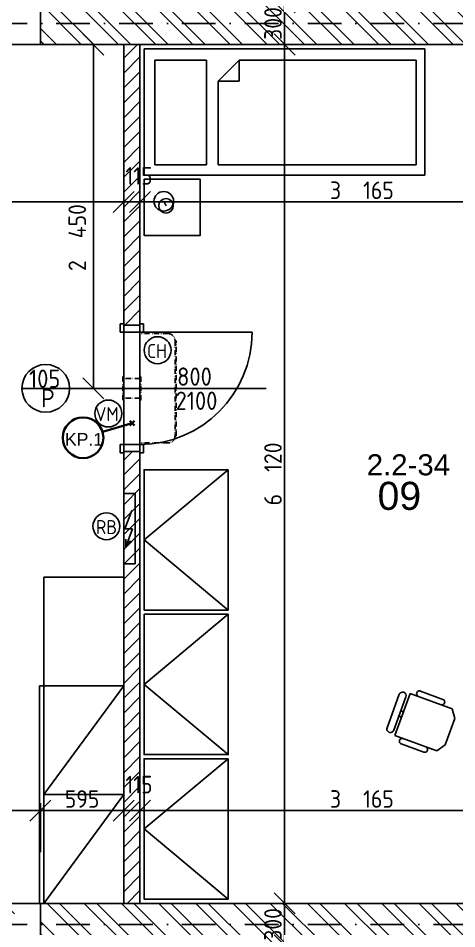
# Model space of a CAD drawing. Extents: x 4511820 to 5180432, y -1526536 to -944957.
# Drawn here: x 4989838 to 4992965, y -1238645 to -1232157 of the extents above; entities that cross this region are included whole.
import ezdxf

# ---------------------------------------------------------------- set-up
doc = ezdxf.new("R2010")
doc.units = 0
doc.header["$MEASUREMENT"] = 0
doc.linetypes.add('ACAD_ISO12W100', pattern=[22, 12, -3, 0.5, -3, 0.5, -3])
doc.linetypes.add('BODKOCIARKOVANA_3', pattern=[5.6, 3, -1.3, 0, -1.3])
doc.layers.get('0').update_dxf_attribs({"linetype": 'CONTINUOUS'})
doc.layers.get('Defpoints').update_dxf_attribs({"color": 61, "linetype": 'CONTINUOUS'})
for name, color, linetype in [('DVERE', 45, 'CONTINUOUS'), ('KÓTY', 4, 'CONTINUOUS'), ('MÚRY', 1, 'CONTINUOUS'), ('osi', 253, 'CONTINUOUS'), ('Plochy', 41, 'CONTINUOUS'), ('POPIS', 7, 'CONTINUOUS'), ('TENKÁ', 7, 'CONTINUOUS'), ('ZARIADENIE', 47, 'CONTINUOUS'), ('ZZ-chladenie', 133, 'CONTINUOUS'), ('ZZ-elektro', 221, 'CONTINUOUS'), ('zz-vetr', 52, 'CONTINUOUS'), ('ŠRAFY', 82, 'CONTINUOUS')]:
    doc.layers.add(name, color=color, linetype=linetype)
doc.layers.add('preklady', color=74, linetype='CONTINUOUS', lineweight=35)
doc.styles.add('ARIAL', font='arial.ttf')
doc.styles.add('STYLE1', font='isocp.shx')
doc.dimstyles.new('STANDARD-50', dxfattribs={"dimtxt": 125, "dimasz": 150, "dimexe": 10, "dimexo": 200, "dimgap": 20, "dimtad": 1, "dimdsep": 46, "dimlunit": 6, "dimtxsty": 'STYLE1', "dimblk1": 'OBLIQUE', "dimblk2": 'OBLIQUE', "dimsah": 1, "dimcen": 2.5, "dimse1": 1, "dimse2": 1, "dimadec": 0, "dimazin": 0, "dimtfac": 1, "dimtmove": 1, "dimatfit": 3, "dimldrblk": 'OBLIQUE', "dimfxl": 1, "dimtolj": 1, "dimtzin": 0, "dimarcsym": 0})
pattern_1 = [(135, (515810.9, -44587.94), (-132.5825215, -132.5825215), []), (135, (515810.9, -44499.55), (-132.5825215, -132.5825215), [])]
pattern_2 = [(45, (515270.5, 214751.965), (-53.0330086, 53.0330086), [])]

# ---------------------------------------------------------------- blocks, each defined once
blk = doc.blocks.new('SKRINA')
at = {"layer": 'ZARIADENIE'}
for p, q in [((4449069, -1324645.2), (4448469, -1324145.2)), ((4448469, -1325145.2), (4449069, -1324645.2))]:
    blk.add_line(p, q, dxfattribs=at)
blk.add_lwpolyline([(4448469, -1324145.2), (4448469, -1325145.2), (4449069, -1325145.2), (4449069, -1324145.2)], close=True, dxfattribs=at)
blk = doc.blocks.new('JEDNOPOSTEL')
at = {"layer": 'ZARIADENIE', "ltscale": 0.25}
for p, q in [((4449069, -1322230.2), (4447069, -1322230.2)), ((4447069, -1323130.2), (4447069, -1322230.2)), ((4449069, -1322230.2), (4449069, -1323130.2)), ((4449069, -1323130.2), (4447069, -1323130.2)), ((4448913, -1323349.6), (4448929.1, -1323317.4))]:
    blk.add_line(p, q, dxfattribs=at)
at = {"layer": 'ZARIADENIE', "color": 76, "ltscale": 0.25}
for p, q in [((4448390.6, -1322311.3), (4447130.6, -1322311.3)), ((4447130.6, -1323056.9), (4447130.6, -1322311.3)), ((4448540.6, -1322461.3), (4448390.6, -1322311.3)), ((4448390.6, -1322461.3), (4448390.6, -1322311.3)), ((4448992.6, -1322311.3), (4448623.3, -1322311.3)), ((4448623.3, -1323056.9), (4448623.3, -1322311.3)), ((4448992.6, -1323056.9), (4448992.6, -1322311.3)), ((4448540.6, -1322461.3), (4448390.6, -1322461.3)), ((4448540.6, -1323056.9), (4448540.6, -1322461.3)), ((4448540.6, -1323056.9), (4447130.6, -1323056.9)), ((4448992.6, -1323056.9), (4448623.3, -1323056.9))]:
    blk.add_line(p, q, dxfattribs=at)
at = {"layer": 'ZARIADENIE'}
blk.add_lwpolyline([(4448669, -1323160.2), (4448669, -1323560.2), (4449069, -1323560.2), (4449069, -1323160.2)], close=True, dxfattribs=at)
at = {"layer": 'ZARIADENIE', "ltscale": 0.25}
for centre, radius in [((4448929.1, -1323317.4), 69.7), ((4448913, -1323349.6), 51.9)]:
    blk.add_circle(centre, radius, dxfattribs=at)
blk = doc.blocks.new('_OBLIQUE')
at = {"color": 0, "linetype": 'ByBlock'}
blk.add_line((-0.5, -0.5), (0.5, 0.5), dxfattribs=at)
blk = doc.blocks.new('*D30674')
at = {"layer": 'Defpoints', "color": 0}
for p in [(4991737, -1238464.2), (4991737, -1238464.2), (4991737, -1238764.2)]:
    blk.add_point(p, dxfattribs=at)
at = {"layer": 'KÓTY', "color": 0, "lineweight": -2}
blk.add_line((4991737, -1238764.2), (4991737, -1238464.2), dxfattribs=at)
at = {"layer": 'KÓTY', "color": 0, "linetype": 'ByBlock', "lineweight": -2, "xscale": 150, "yscale": 150, "zscale": 150}
for p, rotation in [((4991737, -1238464.2), 90), ((4991737, -1238764.2), 270)]:
    blk.add_blockref('_OBLIQUE', p, dxfattribs=dict(at, rotation=rotation))
at = {"layer": 'KÓTY', "color": 0, "insert": (4991654.5, -1238614.2), "char_height": 125, "attachment_point": 5, "rotation": 90, "style": 'STYLE1'}
blk.add_mtext('\\A1;300', dxfattribs=at)
blk = doc.blocks.new('*D30675')
at = {"layer": 'Defpoints', "color": 0}
for p in [(4991737, -1232344.2), (4991737, -1232344.2), (4991737, -1238464.2)]:
    blk.add_point(p, dxfattribs=at)
at = {"layer": 'KÓTY', "color": 0, "lineweight": -2}
blk.add_line((4991737, -1238464.2), (4991737, -1232344.2), dxfattribs=at)
at = {"layer": 'KÓTY', "color": 0, "linetype": 'ByBlock', "lineweight": -2, "xscale": 150, "yscale": 150, "zscale": 150}
for p, rotation in [((4991737, -1232344.2), 90), ((4991737, -1238464.2), 270)]:
    blk.add_blockref('_OBLIQUE', p, dxfattribs=dict(at, rotation=rotation))
at = {"layer": 'KÓTY', "color": 0, "insert": (4991654.5, -1235404.2), "char_height": 125, "attachment_point": 5, "rotation": 90, "style": 'STYLE1'}
blk.add_mtext('\\A1;6ﾠ120', dxfattribs=at)
blk = doc.blocks.new('*D30676')
at = {"layer": 'Defpoints', "color": 0}
for p in [(4991737, -1232044.2), (4991737, -1232044.2), (4991737, -1232344.2)]:
    blk.add_point(p, dxfattribs=at)
at = {"layer": 'KÓTY', "color": 0, "lineweight": -2}
blk.add_line((4991737, -1232344.2), (4991737, -1232044.2), dxfattribs=at)
at = {"layer": 'KÓTY', "color": 0, "linetype": 'ByBlock', "lineweight": -2, "xscale": 150, "yscale": 150, "zscale": 150}
for p, rotation in [((4991737, -1232044.2), 90), ((4991737, -1232344.2), 270)]:
    blk.add_blockref('_OBLIQUE', p, dxfattribs=dict(at, rotation=rotation))
at = {"layer": 'KÓTY', "color": 0, "insert": (4991654.5, -1232194.2), "char_height": 125, "attachment_point": 5, "rotation": 90, "style": 'STYLE1'}
blk.add_mtext('\\A1;300', dxfattribs=at)
blk = doc.blocks.new('*D30734')
at = {"layer": 'Defpoints', "color": 0}
for p in [(4988876, -1233465.5), (4990591, -1233465.5), (4990591, -1233465.5)]:
    blk.add_point(p, dxfattribs=at)
at = {"layer": 'KÓTY', "color": 0, "lineweight": -2}
blk.add_line((4988876, -1233465.5), (4990591, -1233465.5), dxfattribs=at)
at = {"layer": 'KÓTY', "color": 0, "linetype": 'ByBlock', "lineweight": -2, "xscale": 150, "yscale": 150, "zscale": 150, "rotation": 180}
blk.add_blockref('_OBLIQUE', (4988876, -1233465.5), dxfattribs=at)
at = {"layer": 'KÓTY', "color": 0, "linetype": 'ByBlock', "lineweight": -2, "xscale": 150, "yscale": 150, "zscale": 150}
blk.add_blockref('_OBLIQUE', (4990591, -1233465.5), dxfattribs=at)
at = {"layer": 'KÓTY', "color": 0, "insert": (4989516.5, -1233366.5), "char_height": 125, "attachment_point": 5, "style": 'STYLE1'}
blk.add_mtext('\\A1;1ﾠ715', dxfattribs=at)
blk = doc.blocks.new('*D30735')
at = {"layer": 'Defpoints', "color": 0}
for p in [(4990591, -1233465.5), (4990706, -1233465.5), (4990706, -1233465.5)]:
    blk.add_point(p, dxfattribs=at)
at = {"layer": 'KÓTY', "color": 0, "lineweight": -2}
blk.add_line((4990591, -1233465.5), (4990706, -1233465.5), dxfattribs=at)
at = {"layer": 'KÓTY', "color": 0, "linetype": 'ByBlock', "lineweight": -2, "xscale": 150, "yscale": 150, "zscale": 150, "rotation": 180}
blk.add_blockref('_OBLIQUE', (4990591, -1233465.5), dxfattribs=at)
at = {"layer": 'KÓTY', "color": 0, "linetype": 'ByBlock', "lineweight": -2, "xscale": 150, "yscale": 150, "zscale": 150}
blk.add_blockref('_OBLIQUE', (4990706, -1233465.5), dxfattribs=at)
at = {"layer": 'KÓTY', "color": 0, "insert": (4990699.3, -1233280.5), "char_height": 125, "attachment_point": 5, "style": 'STYLE1'}
blk.add_mtext('\\A1;115', dxfattribs=at)
blk = doc.blocks.new('*D30736')
at = {"layer": 'Defpoints', "color": 0}
for p in [(4993871, -1229674.2), (4990706, -1233465.5), (4993871, -1233465.5)]:
    blk.add_point(p, dxfattribs=at)
at = {"layer": 'KÓTY', "color": 0, "lineweight": -2}
blk.add_line((4990706, -1233465.5), (4993871, -1233465.5), dxfattribs=at)
at = {"layer": 'KÓTY', "color": 0, "linetype": 'ByBlock', "lineweight": -2, "xscale": 150, "yscale": 150, "zscale": 150, "rotation": 180}
blk.add_blockref('_OBLIQUE', (4990706, -1233465.5), dxfattribs=at)
at = {"layer": 'KÓTY', "color": 0, "linetype": 'ByBlock', "lineweight": -2, "xscale": 150, "yscale": 150, "zscale": 150}
blk.add_blockref('_OBLIQUE', (4993871, -1233465.5), dxfattribs=at)
at = {"layer": 'KÓTY', "color": 0, "insert": (4992288.5, -1233383), "char_height": 125, "attachment_point": 5, "style": 'STYLE1'}
blk.add_mtext('\\A1;3ﾠ165', dxfattribs=at)
blk = doc.blocks.new('*D30737')
at = {"layer": 'Defpoints', "color": 0}
for p in [(4990204.2, -1232344.2), (4990374, -1232344.2), (4990204.2, -1234794.2)]:
    blk.add_point(p, dxfattribs=at)
at = {"layer": 'KÓTY', "color": 0, "lineweight": -2}
blk.add_line((4990374, -1234794.2), (4990374, -1232344.2), dxfattribs=at)
at = {"layer": 'KÓTY', "color": 0, "linetype": 'ByBlock', "lineweight": -2, "xscale": 150, "yscale": 150, "zscale": 150}
for p, rotation in [((4990374, -1232344.2), 90), ((4990374, -1234794.2), 270)]:
    blk.add_blockref('_OBLIQUE', p, dxfattribs=dict(at, rotation=rotation))
at = {"layer": 'KÓTY', "color": 0, "insert": (4990259, -1233720), "char_height": 125, "attachment_point": 5, "rotation": 90, "style": 'STYLE1'}
blk.add_mtext('\\A1;2ﾠ450', dxfattribs=at)
blk = doc.blocks.new('*D30750')
at = {"layer": 'Defpoints', "color": 0}
for p in [(4989996, -1237803), (4988876, -1238464.2), (4989996, -1238464.2)]:
    blk.add_point(p, dxfattribs=at)
at = {"layer": 'KÓTY', "color": 0, "lineweight": -2}
blk.add_line((4988876, -1237803), (4989996, -1237803), dxfattribs=at)
at = {"layer": 'KÓTY', "color": 0, "linetype": 'ByBlock', "lineweight": -2, "xscale": 150, "yscale": 150, "zscale": 150, "rotation": 180}
blk.add_blockref('_OBLIQUE', (4988876, -1237803), dxfattribs=at)
at = {"layer": 'KÓTY', "color": 0, "linetype": 'ByBlock', "lineweight": -2, "xscale": 150, "yscale": 150, "zscale": 150}
blk.add_blockref('_OBLIQUE', (4989996, -1237803), dxfattribs=at)
at = {"layer": 'KÓTY', "color": 0, "insert": (4989436, -1237720.5), "char_height": 125, "attachment_point": 5, "style": 'STYLE1'}
blk.add_mtext('\\A1;1ﾠ120', dxfattribs=at)
blk = doc.blocks.new('*D30751')
at = {"layer": 'Defpoints', "color": 0}
for p in [(4990591, -1237803), (4989996, -1238464.2), (4990591, -1238464.2)]:
    blk.add_point(p, dxfattribs=at)
at = {"layer": 'KÓTY', "color": 0, "lineweight": -2}
blk.add_line((4989996, -1237803), (4990591, -1237803), dxfattribs=at)
at = {"layer": 'KÓTY', "color": 0, "linetype": 'ByBlock', "lineweight": -2, "xscale": 150, "yscale": 150, "zscale": 150, "rotation": 180}
blk.add_blockref('_OBLIQUE', (4989996, -1237803), dxfattribs=at)
at = {"layer": 'KÓTY', "color": 0, "linetype": 'ByBlock', "lineweight": -2, "xscale": 150, "yscale": 150, "zscale": 150}
blk.add_blockref('_OBLIQUE', (4990591, -1237803), dxfattribs=at)
at = {"layer": 'KÓTY', "color": 0, "insert": (4990293.5, -1237720.5), "char_height": 125, "attachment_point": 5, "style": 'STYLE1'}
blk.add_mtext('\\A1;595', dxfattribs=at)
blk = doc.blocks.new('*D30752')
at = {"layer": 'Defpoints', "color": 0}
for p in [(4990706, -1237803), (4990591, -1238464.2), (4990706, -1238464.2)]:
    blk.add_point(p, dxfattribs=at)
at = {"layer": 'KÓTY', "color": 0, "lineweight": -2}
blk.add_line((4990591, -1237803), (4990706, -1237803), dxfattribs=at)
at = {"layer": 'KÓTY', "color": 0, "linetype": 'ByBlock', "lineweight": -2, "xscale": 150, "yscale": 150, "zscale": 150, "rotation": 180}
blk.add_blockref('_OBLIQUE', (4990591, -1237803), dxfattribs=at)
at = {"layer": 'KÓTY', "color": 0, "linetype": 'ByBlock', "lineweight": -2, "xscale": 150, "yscale": 150, "zscale": 150}
blk.add_blockref('_OBLIQUE', (4990706, -1237803), dxfattribs=at)
at = {"layer": 'KÓTY', "color": 0, "insert": (4990699.3, -1237618), "char_height": 125, "attachment_point": 5, "style": 'STYLE1'}
blk.add_mtext('\\A1;115', dxfattribs=at)
blk = doc.blocks.new('*D30753')
at = {"layer": 'Defpoints', "color": 0}
for p in [(4993871, -1237803), (4990706, -1238464.2), (4993871, -1238464.2)]:
    blk.add_point(p, dxfattribs=at)
at = {"layer": 'KÓTY', "color": 0, "lineweight": -2}
blk.add_line((4990706, -1237803), (4993871, -1237803), dxfattribs=at)
at = {"layer": 'KÓTY', "color": 0, "linetype": 'ByBlock', "lineweight": -2, "xscale": 150, "yscale": 150, "zscale": 150, "rotation": 180}
blk.add_blockref('_OBLIQUE', (4990706, -1237803), dxfattribs=at)
at = {"layer": 'KÓTY', "color": 0, "linetype": 'ByBlock', "lineweight": -2, "xscale": 150, "yscale": 150, "zscale": 150}
blk.add_blockref('_OBLIQUE', (4993871, -1237803), dxfattribs=at)
at = {"layer": 'KÓTY', "color": 0, "insert": (4992288.5, -1237720.5), "char_height": 125, "attachment_point": 5, "style": 'STYLE1'}
blk.add_mtext('\\A1;3ﾠ165', dxfattribs=at)
blk = doc.blocks.new('*D30757')
at = {"layer": 'Defpoints', "color": 0}
for p in [(4989996, -1238464.2), (4989737, -1238764.2), (4989996, -1238764.2)]:
    blk.add_point(p, dxfattribs=at)
at = {"layer": 'KÓTY', "color": 0, "lineweight": -2}
blk.add_line((4989737, -1238464.2), (4989737, -1238764.2), dxfattribs=at)
at = {"layer": 'KÓTY', "color": 0, "linetype": 'ByBlock', "lineweight": -2, "xscale": 150, "yscale": 150, "zscale": 150}
for p, rotation in [((4989737, -1238464.2), 90), ((4989737, -1238764.2), 270)]:
    blk.add_blockref('_OBLIQUE', p, dxfattribs=dict(at, rotation=rotation))
at = {"layer": 'KÓTY', "color": 0, "insert": (4989654.5, -1238614.2), "char_height": 125, "attachment_point": 5, "rotation": 90, "style": 'STYLE1'}
blk.add_mtext('\\A1;300', dxfattribs=at)
blk = doc.blocks.new('chlj3')
at = {"layer": 'ZZ-chladenie', "linetype": 'ACAD_ISO12W100', "ltscale": 3}
for p, q in [((5005195.8, -1151691.8), (5005395.8, -1151691.8)), ((5005195.8, -1152470.8), (5005395.8, -1152470.8))]:
    blk.add_line(p, q, dxfattribs=at)
blk.add_lwpolyline([(5005145.8, -1152419.2), (5005138.4, -1152419.2), (5005138.4, -1151744.5), (5005145.8, -1151744.5)], close=True, dxfattribs=at)
for centre, start, end in [((5005195.8, -1151741.8), 90, 180), ((5005195.8, -1152420.8), 180, 270)]:
    blk.add_arc(centre, 50, start, end, dxfattribs=at)

msp = doc.modelspace()

# ---------------------------------------------------------------- hatches: boundary and pattern name
at = {"layer": 'ŠRAFY'}
h = msp.add_hatch(dxfattribs=at)
h.set_pattern_fill('ANSI32', color=256, scale=500, angle=90)
h.set_pattern_definition(pattern_1)
h.paths.add_polyline_path([(4989996, -1232344.226), (4990591, -1232344.226), (4990706, -1232344.226), (4993871, -1232344.226), (4993871, -1232044.226), (4990111, -1232044.226), (4989996, -1232044.226)])
at = {"layer": 'ŠRAFY', "ltscale": 0.25}
h = msp.add_hatch(dxfattribs=at)
h.set_pattern_fill('ANSI31', color=256, scale=600, style=0)
h.set_pattern_definition(pattern_2)
h.paths.add_polyline_path([(4990591, -1234334.226), (4990591, -1234344.226), (4990706, -1234344.226), (4990706, -1234334.226), (4990706, -1232344.226), (4990591, -1232344.226)])
h = msp.add_hatch(dxfattribs=at)
h.set_pattern_fill('ANSI31', color=256, scale=600, style=0)
h.set_pattern_definition(pattern_2)
h.paths.add_polyline_path([(4990706, -1235244.226), (4990591, -1235244.226), (4990591, -1235254.226), (4990591, -1235294.226), (4990591, -1238464.226), (4990706, -1238464.226), (4990706, -1235254.226)])
at = {"layer": 'ŠRAFY'}
h = msp.add_hatch(dxfattribs=at)
h.set_pattern_fill('ANSI32', color=256, scale=500, angle=90)
h.set_pattern_definition(pattern_1)
h.paths.add_polyline_path([(4990491, -1238764.226), (4990606, -1238764.226), (4993846, -1238764.226), (4993871, -1238764.226), (4993871, -1238464.226), (4990706, -1238464.226), (4990591, -1238464.226), (4989996, -1238464.226), (4989996, -1238764.226)])

# ---------------------------------------------------------------- linework, layer by layer
at = {"layer": 'DVERE', "ltscale": 0.25}
for p, q in [((4990566, -1234334.226), (4990566, -1234394.226)), ((4990566, -1234334.226), (4990591, -1234334.226)), ((4990566, -1234334.226), (4990591, -1234334.226)), ((4990731, -1234334.226), (4990706, -1234334.226)), ((4990731, -1234334.226), (4990731, -1234394.226)), ((4990566, -1234394.226), (4990731, -1234394.226)), ((4990591, -1235194.226), (4990591, -1234394.226)), ((4990706, -1235194.226), (4990706, -1234394.226)), ((4990706, -1234394.226), (4991506, -1234394.226)), ((4989864.172, -1234794.226), (4990204.172, -1234794.226)), ((4990204.172, -1234794.226), (4991606.828, -1234794.226)), ((4990566, -1235254.226), (4990566, -1235194.226)), ((4990566, -1235194.226), (4990731, -1235194.226)), ((4990731, -1235254.226), (4990731, -1235194.226)), ((4990566, -1235254.226), (4990591, -1235254.226)), ((4990731, -1235254.226), (4990706, -1235254.226))]:
    msp.add_line(p, q, dxfattribs=at)
msp.add_circle((4990034.172, -1234794.226), 170, dxfattribs=at)
msp.add_arc((4990706, -1234394.226), 800, 270, 0, dxfattribs=at)
at = {"layer": 'KÓTY', "ltscale": 0.25}
msp.add_line((4989996, -1237749.632), (4989996, -1238099.632), dxfattribs=at)
at = {"layer": 'MÚRY'}
for p, q in [((4989996, -1230579.226), (4989996, -1232344.226)), ((4990591, -1232344.226), (4989996, -1232344.226)), ((4990591, -1232344.226), (4990591, -1234344.226)), ((4993871, -1232344.226), (4990706, -1232344.226)), ((4990706, -1232344.226), (4990706, -1234344.226)), ((4990591, -1235244.226), (4990591, -1238464.226)), ((4990591, -1235294.226), (4990591, -1235244.226)), ((4990706, -1235244.226), (4990706, -1238464.226)), ((4990591, -1238464.226), (4989996, -1238464.226)), ((4989996, -1238464.226), (4989996, -1238764.226)), ((4993871, -1238464.226), (4990706, -1238464.226))]:
    msp.add_line(p, q, dxfattribs=at)
at = {"layer": 'MÚRY', "ltscale": 0.25}
for p, q in [((4990591, -1234344.226), (4990706, -1234344.226)), ((4990591, -1235244.226), (4990706, -1235244.226))]:
    msp.add_line(p, q, dxfattribs=at)
at = {"layer": 'osi', "linetype": 'BODKOCIARKOVANA_3', "ltscale": 80}
for p, q in [((5041881, -1232194.226), (4978211, -1232194.226)), ((5041881, -1238614.226), (4978211, -1238614.226))]:
    msp.add_line(p, q, dxfattribs=at)
at = {"layer": 'Plochy'}
for points in [[(4990591, -1232344.226), (4988876, -1232344.226), (4988876, -1238464.226), (4990591, -1238464.226)], [(4993871, -1232344.226), (4990706, -1232344.226), (4990706, -1238464.226), (4993871, -1238464.226)]]:
    msp.add_lwpolyline(points, close=True, dxfattribs=at)
at = {"layer": 'preklady'}
for p, q in [((4990649.999, -1235043.534), (4990439.619, -1235105.349)), ((4990633.382, -1235060.151), (4990666.616, -1235026.917)), ((4990666.617, -1235060.152), (4990633.383, -1235026.918))]:
    msp.add_line(p, q, dxfattribs=at)
at = {"layer": 'preklady', "ltscale": 0.25}
msp.add_circle((4990300.5, -1235146.226), 145, dxfattribs=at)
at = {"layer": 'TENKÁ', "linetype": 'ACAD_ISO12W100', "ltscale": 10}
for p, q in [((4988876, -1232344.226), (4989996, -1232344.226)), ((4988876, -1238464.226), (4989996, -1238464.226))]:
    msp.add_line(p, q, dxfattribs=at)
at = {"layer": 'TENKÁ'}
for p, q in [((4990706, -1232344.226), (4990591, -1232344.226)), ((4990706, -1238464.226), (4990591, -1238464.226))]:
    msp.add_line(p, q, dxfattribs=at)
at = {"layer": 'ZARIADENIE'}
for p, q in [((4990021, -1238464.226), (4990021, -1236139.226)), ((4990021, -1236139.226), (4990591, -1236139.226)), ((4989991, -1238464.226), (4989991, -1236914.226)), ((4989991, -1236914.226), (4990591, -1236914.226)), ((4990591, -1236914.226), (4990021, -1237689.226)), ((4990591, -1237689.226), (4990021, -1238464.226)), ((4990021, -1237689.226), (4990591, -1237689.226))]:
    msp.add_line(p, q, dxfattribs=at)
at = {"layer": 'ZARIADENIE', "color": 33, "ltscale": 0.25}
for p, q in [((4992555.127, -1236974.618), (4992468.113, -1237213.689)), ((4992602.112, -1236991.719), (4992515.097, -1237230.79)), ((4992632.122, -1236967.744), (4992522.675, -1237268.446)), ((4992632.122, -1236967.744), (4992932.823, -1237077.191)), ((4992705.531, -1236951.896), (4992866.491, -1237010.481)), ((4992949.89, -1237147.253), (4992932.823, -1237077.191)), ((4992551.764, -1237130.049), (4992570.558, -1237136.889)), ((4992565.445, -1237092.461), (4992584.239, -1237099.301)), ((4992949.89, -1237147.253), (4992881.486, -1237335.192)), ((4992522.675, -1237268.446), (4992823.377, -1237377.892)), ((4992568.723, -1237327.773), (4992729.683, -1237386.358)), ((4992881.486, -1237335.192), (4992823.377, -1237377.892))]:
    msp.add_line(p, q, dxfattribs=at)
for centre, radius, start, end in [((4992578.62, -1236983.169), 25, 340, 160), ((4992698.69, -1236970.69), 20, 70, 250), ((4992859.65, -1237029.274), 20, 250, 70), ((4992491.605, -1237222.24), 25, 160, 340), ((4992575.563, -1237308.979), 20, 70, 250), ((4992736.523, -1237367.564), 20, 250, 70)]:
    msp.add_arc(centre, radius, start, end, dxfattribs=at)
at = {"layer": 'ZZ-chladenie'}
msp.add_circle((4990831.645, -1234522.449), 96, dxfattribs=at)
at = {"layer": 'ZZ-elektro'}
for p, q in [((4990671, -1235544.226), (4990591, -1235544.226)), ((4990671, -1236044.226), (4990671, -1235544.226)), ((4990599.412, -1235794.226), (4990647.696, -1235665.733)), ((4990653.125, -1235794.226), (4990599.412, -1235794.226)), ((4990604.841, -1235922.72), (4990653.125, -1235794.226)), ((4990606.165, -1235869.413), (4990604.841, -1235922.72)), ((4990638.951, -1235881.733), (4990604.841, -1235922.72)), ((4990591, -1236044.226), (4990671, -1236044.226))]:
    msp.add_line(p, q, dxfattribs=at)
msp.add_circle((4990467.085, -1235776.972), 96, dxfattribs=at)
at = {"layer": 'zz-vetr', "linetype": 'ACAD_ISO12W100', "lineweight": -2, "ltscale": 3}
for p, q in [((4990706, -1234724.226), (4990591, -1234724.226)), ((4990706, -1234864.226), (4990591, -1234864.226))]:
    msp.add_line(p, q, dxfattribs=at)
for points in [[(4990584, -1234879.226), (4990591, -1234879.226), (4990591, -1234709.226), (4990584, -1234709.226)], [(4990706, -1234879.226), (4990713, -1234879.226), (4990713, -1234709.226), (4990706, -1234709.226)]]:
    msp.add_lwpolyline(points, close=True, dxfattribs=at)
at = {"layer": 'zz-vetr'}
msp.add_circle((4990480.749, -1234973.701), 96, dxfattribs=at)

# ---------------------------------------------------------------- block references
at = {"layer": 'ZARIADENIE', "color": 2, "xscale": -1}
for name, p in [('JEDNOPOSTEL', (9439805, 89855.965)), ('SKRINA', (9439805, 88770.965)), ('SKRINA', (9439805, 87740.965)), ('SKRINA', (9439805, 86710.965))]:
    msp.add_blockref(name, p, dxfattribs=at)
at = {"layer": 'ZZ-chladenie', "xscale": -1}
msp.add_blockref('chlj3', (9996101.821, -82712.345), dxfattribs=at)

# ---------------------------------------------------------------- texts
at = {"layer": 'DVERE', "style": 'STYLE1'}
for s, p in [('105', (4989915.142, -1234790.726)), ('P', (4990002.142, -1234929.363))]:
    msp.add_text(s, height=130, dxfattribs=at).set_placement(p)
at = {"layer": 'POPIS', "lineweight": 40, "ltscale": 0.25, "style": 'ARIAL'}
for s, height, p in [('2.2-34', 150, (4992322.911, -1235414.114)), ('09', 200, (4992400.311, -1235660.305))]:
    msp.add_text(s, height=height, dxfattribs=at).set_placement(p)
at = {"layer": 'preklady', "linetype": 'Continuous', "lineweight": 20, "style": 'ARIAL'}
msp.add_text('KP.1', height=90, dxfattribs=at).set_placement((4990171.236, -1235202.483))
at = {"layer": 'TENKÁ', "linetype": 'Continuous', "style": 'STYLE1'}
for s, p in [('800', (4990970.568, -1234775.643)), ('2100', (4990960.204, -1234947.75))]:
    msp.add_text(s, height=130, dxfattribs=at).set_placement(p)
at = {"layer": 'ZZ-chladenie', "style": 'STYLE1'}
msp.add_text('CH', height=100, dxfattribs=at).set_placement((4990757.018, -1234578.649))
at = {"layer": 'ZZ-elektro', "style": 'STYLE1'}
msp.add_text('RB', height=100, dxfattribs=at).set_placement((4990392.457, -1235833.171))
at = {"layer": 'zz-vetr', "style": 'STYLE1'}
msp.add_text('VM', height=100, dxfattribs=at).set_placement((4990386.442, -1235027.714))

# ---------------------------------------------------------------- dimensions: what is measured, and where the dimension line sits
at = {"layer": 'KÓTY'}
for base, p1, p2, picture, middle in [((4993871, -1233465.535), (4990706, -1233465.535), (4993871, -1229674.226), '*D30736', (4992288.5, -1233382.992)), ((4990706, -1233465.535), (4990591, -1233465.535), (4990706, -1233465.535), '*D30735', (4990699.25, -1233280.535)), ((4990706, -1237803.035), (4990591, -1238464.226), (4990706, -1238464.226), '*D30752', (4990699.25, -1237618.035)), ((4989996, -1237803.035), (4988876, -1238464.226), (4989996, -1238464.226), '*D30750', (4989436, -1237720.492)), ((4990591, -1237803.035), (4989996, -1238464.226), (4990591, -1238464.226), '*D30751', (4990293.5, -1237720.535)), ((4993871, -1237803.035), (4990706, -1238464.226), (4993871, -1238464.226), '*D30753', (4992288.5, -1237720.492))]:
    dim = msp.add_linear_dim(base=base, p1=p1, p2=p2, dimstyle='STANDARD-50', dxfattribs=at)
    dim.commit()
    dim.dimension.update_dxf_attribs({"geometry": picture, "text_midpoint": middle})
for base, p1, p2, picture, middle in [((4991737, -1232044.226), (4991737, -1232344.226), (4991737, -1232044.226), '*D30676', (4991654.5, -1232194.226)), ((4991737, -1232344.226), (4991737, -1238464.226), (4991737, -1232344.226), '*D30675', (4991654.457, -1235404.226)), ((4989737, -1238764.226), (4989996, -1238464.226), (4989996, -1238764.226), '*D30757', (4989654.5, -1238614.226)), ((4991737, -1238464.226), (4991737, -1238764.226), (4991737, -1238464.226), '*D30674', (4991654.5, -1238614.226))]:
    dim = msp.add_linear_dim(base=base, p1=p1, p2=p2, angle=90, dimstyle='STANDARD-50', dxfattribs=at)
    dim.commit()
    dim.dimension.update_dxf_attribs({"geometry": picture, "text_midpoint": middle})
dim = msp.add_linear_dim(base=(4990374, -1232344.226), p1=(4990204.172, -1234794.226), p2=(4990204.172, -1232344.226), angle=90, dimstyle='STANDARD-50', dxfattribs=at)
dim.commit()
dim.dimension.update_dxf_attribs({"geometry": '*D30737', "text_midpoint": (4990341.5, -1233720.035), "dimtype": 160})
dim = msp.add_linear_dim(base=(4990591, -1233465.535), p1=(4988876, -1233465.535), p2=(4990591, -1233465.535), dimstyle='STANDARD-50', dxfattribs=at)
dim.commit()
dim.dimension.update_dxf_attribs({"geometry": '*D30734', "text_midpoint": (4989516.5, -1233449.035), "dimtype": 160})

doc.saveas('drawing.dxf')
